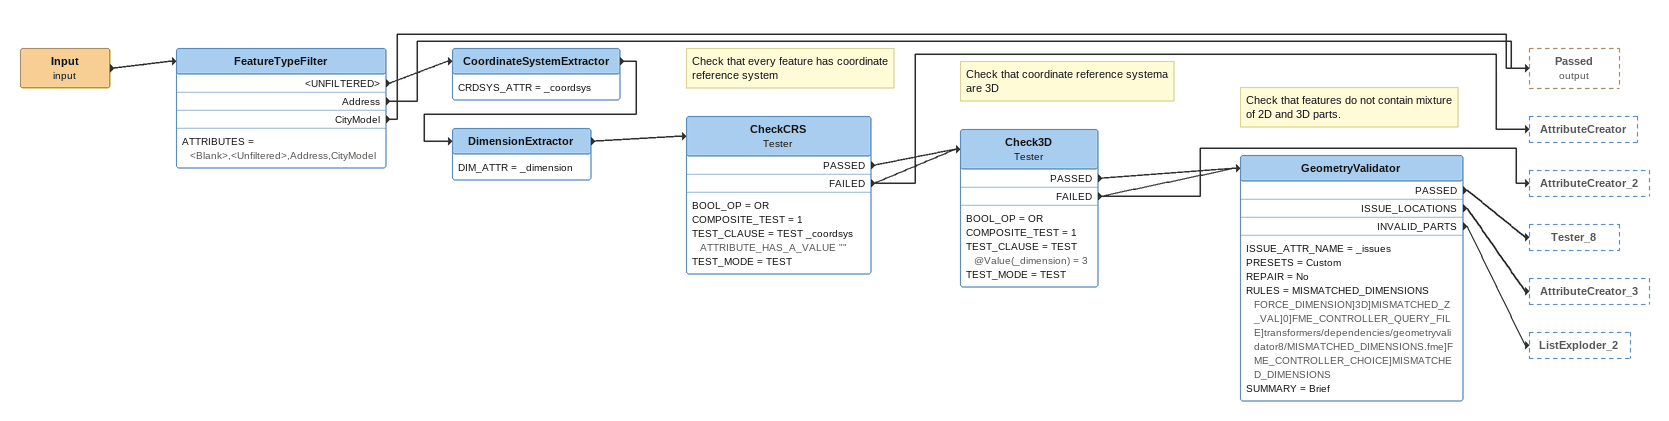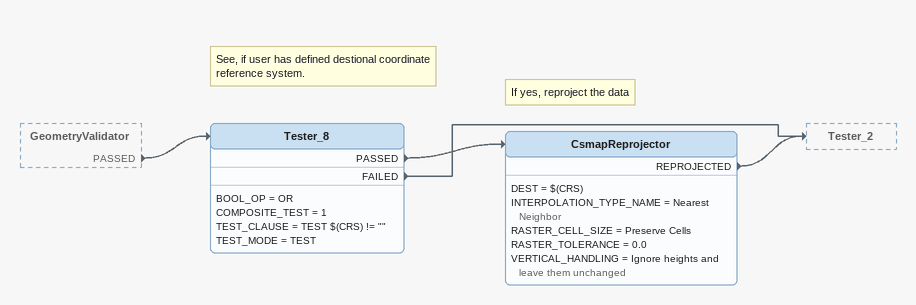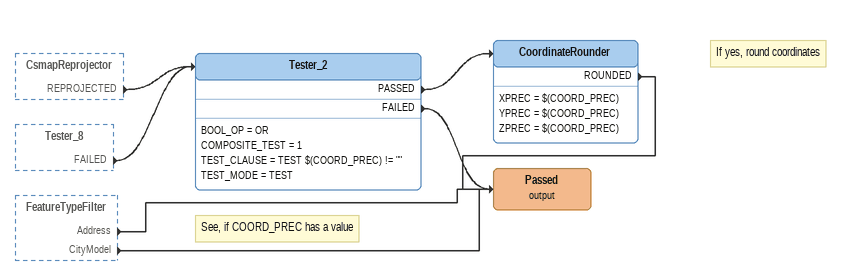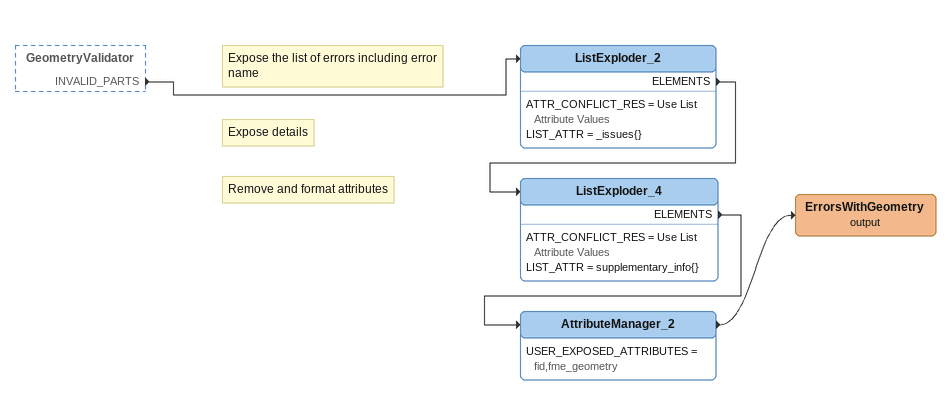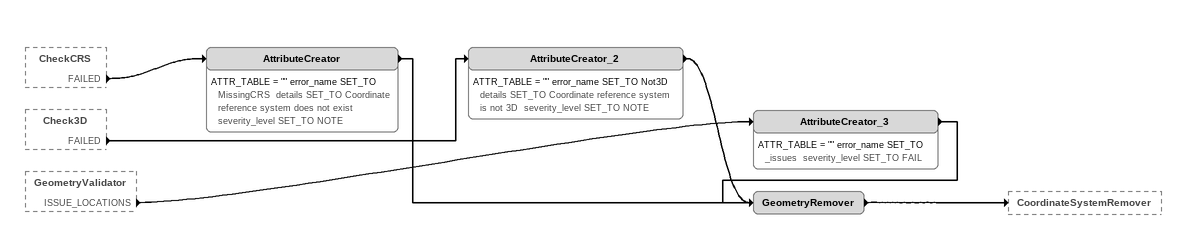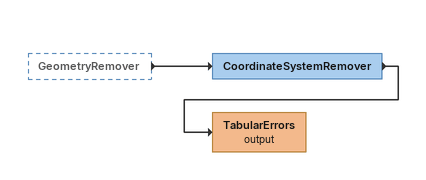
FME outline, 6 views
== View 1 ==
Input (input)
    -> FeatureTypeFilter
FeatureTypeFilter
    ATTRIBUTES = <Blank>,<Unfiltered>,Address,CityModel
    <UNFILTERED> -> CoordinateSystemExtractor
    Address -> Passed (output)
    CityModel -> Passed (output)
CoordinateSystemExtractor
    CRDSYS_ATTR = _coordsys
    -> DimensionExtractor
DimensionExtractor
    DIM_ATTR = _dimension
    -> CheckCRS
Note: Check that every feature has coordinate reference system
CheckCRS: Tester
    BOOL_OP = OR
    COMPOSITE_TEST = 1
    TEST_CLAUSE = TEST _coordsys ATTRIBUTE_HAS_A_VALUE ""
    TEST_MODE = TEST
    PASSED -> Check3D
    FAILED -> AttributeCreator
    FAILED -> Check3D
Note: Check that coordinate reference systema are 3D
Check3D: Tester
    BOOL_OP = OR
    COMPOSITE_TEST = 1
    TEST_CLAUSE = TEST @Value(_dimension) = 3
    TEST_MODE = TEST
    PASSED -> GeometryValidator
    FAILED -> AttributeCreator_2
    FAILED -> GeometryValidator
Note: Check that features do not contain mixture of 2D and 3D parts.
GeometryValidator
    ISSUE_ATTR_NAME = _issues
    PRESETS = Custom
    REPAIR = No
    RULES = MISMATCHED_DIMENSIONS FORCE_DIMENSION]3D]MISMATCHED_Z_VAL]0]FME_CONTROLLER_QUERY_FILE]transformers/dependencies/geometryvalidator8/MISMATCHED_DIMENSIONS.fme]FME_CONTROLLER_CHOICE]MISMATCHED_DIMENSIONS
    SUMMARY = Brief
    PASSED -> Tester_8
    ISSUE_LOCATIONS -> AttributeCreator_3
    INVALID_PARTS -> ListExploder_2

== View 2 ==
GeometryValidator [outside]
    PASSED -> Tester_8
Note: See, if user has defined destional coordinate reference system.
Tester_8
    BOOL_OP = OR
    COMPOSITE_TEST = 1
    TEST_CLAUSE = TEST $(CRS) != ""
    TEST_MODE = TEST
    PASSED -> CsmapReprojector
    FAILED -> Tester_2
Note: If yes, reproject the data
CsmapReprojector
    DEST = $(CRS)
    INTERPOLATION_TYPE_NAME = Nearest Neighbor
    RASTER_CELL_SIZE = Preserve Cells
    RASTER_TOLERANCE = 0.0
    VERTICAL_HANDLING = Ignore heights and leave them unchanged
    REPROJECTED -> Tester_2

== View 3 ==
CsmapReprojector [outside]
    REPROJECTED -> Tester_2
Tester_8 [outside]
    FAILED -> Tester_2
FeatureTypeFilter [outside]
    Address -> Passed (output)
    CityModel -> Passed (output)
Note: See, if COORD_PREC has a value
Tester_2
    BOOL_OP = OR
    COMPOSITE_TEST = 1
    TEST_CLAUSE = TEST $(COORD_PREC) != ""
    TEST_MODE = TEST
    PASSED -> CoordinateRounder
    FAILED -> Passed (output)
Note: If yes, round coordinates
CoordinateRounder
    XPREC = $(COORD_PREC)
    YPREC = $(COORD_PREC)
    ZPREC = $(COORD_PREC)
    ROUNDED -> Passed (output)
Passed (output)

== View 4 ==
GeometryValidator [outside]
    INVALID_PARTS -> ListExploder_2
Note: Expose the list of errors including error name
ListExploder_2
    ATTR_CONFLICT_RES = Use List Attribute Values
    LIST_ATTR = _issues{}
    ELEMENTS -> ListExploder_4
Note: Expose details
ListExploder_4
    ATTR_CONFLICT_RES = Use List Attribute Values
    LIST_ATTR = supplementary_info{}
    ELEMENTS -> AttributeManager_2
Note: Remove and format attributes
AttributeManager_2
    USER_EXPOSED_ATTRIBUTES = fid,fme_geometry
    -> ErrorsWithGeometry (output)
ErrorsWithGeometry (output)

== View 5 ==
CheckCRS [outside]
    FAILED -> AttributeCreator
Check3D [outside]
    FAILED -> AttributeCreator_2
GeometryValidator [outside]
    ISSUE_LOCATIONS -> AttributeCreator_3
AttributeCreator_3
    ATTR_TABLE = "" error_name SET_TO _issues  severity_level SET_TO FAIL
    -> GeometryRemover
AttributeCreator_2
    ATTR_TABLE = "" error_name SET_TO Not3D  details SET_TO Coordinate reference system is not 3D  severity_level SET_TO NOTE
    -> GeometryRemover
AttributeCreator
    ATTR_TABLE = "" error_name SET_TO MissingCRS  details SET_TO Coordinate reference system does not exist  severity_level SET_TO NOTE
    -> GeometryRemover
GeometryRemover
    -> CoordinateSystemRemover

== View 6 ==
GeometryRemover [outside]
    -> CoordinateSystemRemover
CoordinateSystemRemover
    -> TabularErrors (output)
TabularErrors (output)
